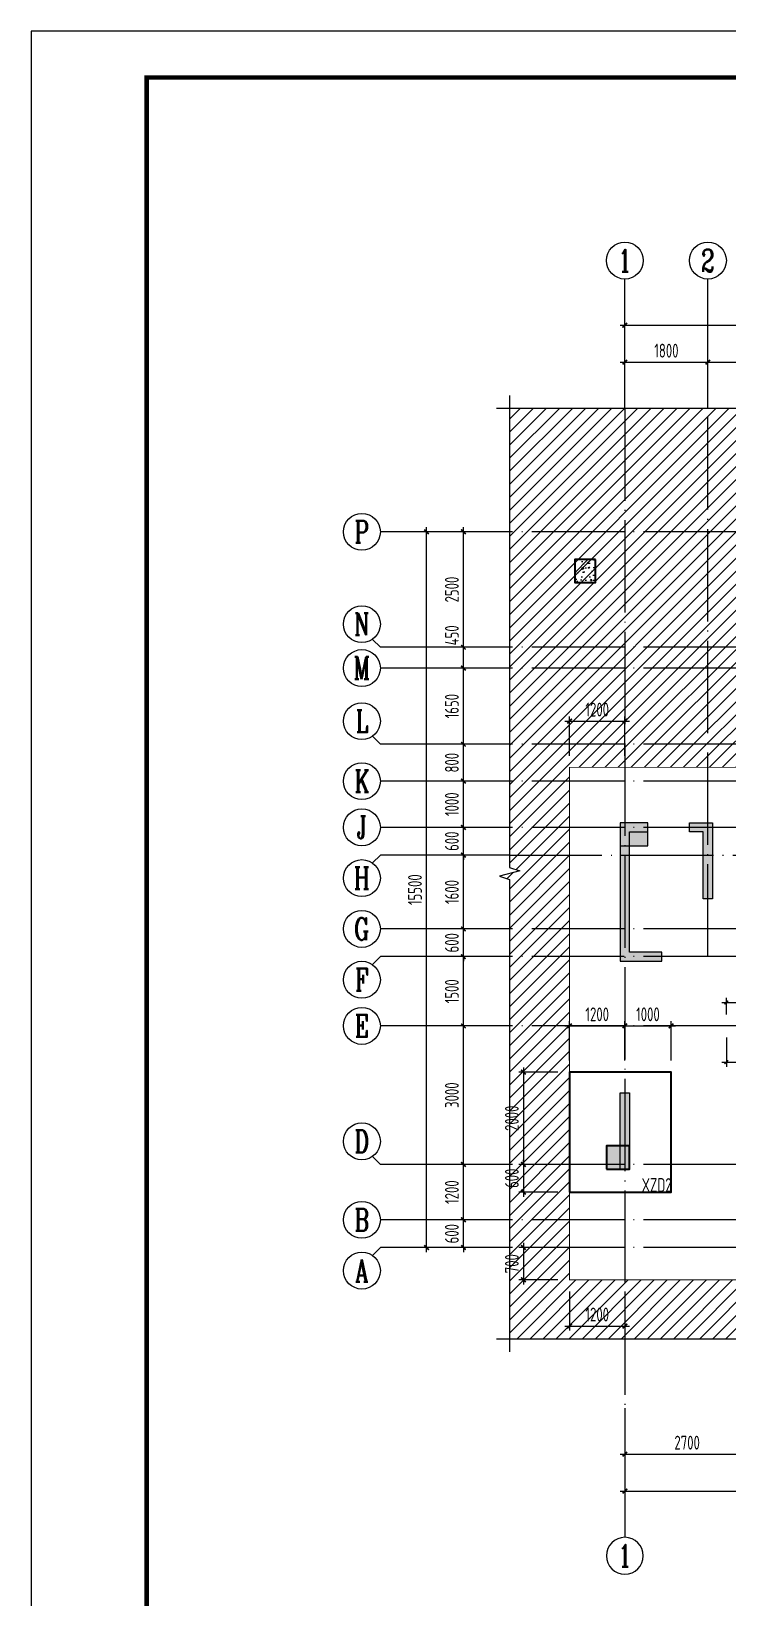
# Model space of a CAD drawing. Extents: x -1712635 to -854203, y -534641 to -21985.
# Drawn here: x -1475553 to -1460456, y -94914 to -60993 of the extents above; entities that cross this region are included whole.
import ezdxf
from ezdxf.enums import TextEntityAlignment as Align

# ---------------------------------------------------------------- set-up
doc = ezdxf.new("R2010")
doc.units = 0
doc.header["$LTSCALE"] = 1000
doc.linetypes.add('DOTE', pattern=[2.42, 2, -0.2, 0.02, -0.2])
doc.layers.get('0').update_dxf_attribs({"linetype": 'CONTINUOUS'})
doc.layers.get('Defpoints').update_dxf_attribs({"linetype": 'CONTINUOUS'})
for name, color, linetype in [('-TK', 7, 'CONTINUOUS'), ('A-AXIS', 1, 'CONTINUOUS'), ('A-DOTE', 10, 'DOTE'), ('AXIS_NUM', 7, 'CONTINUOUS'), ('S-B板填充', 251, 'CONTINUOUS'), ('S-C承台实线', 2, 'CONTINUOUS'), ('S-C承台编号', 6, 'CONTINUOUS'), ('S-J基础底板', 5, 'CONTINUOUS'), ('S-J基础底板标注', 3, 'CONTINUOUS'), ('S-Q墙填充', 252, 'CONTINUOUS'), ('S-Q墙实线', 6, 'CONTINUOUS'), ('S-X详图填充', 252, 'CONTINUOUS'), ('S-Y一般标注', 3, 'CONTINUOUS'), ('S-Z柱实线', 6, 'CONTINUOUS'), ('THIN', 7, 'CONTINUOUS')]:
    doc.layers.add(name, color=color, linetype=linetype)
doc.layers.add('底图$0$砼柱', color=2, linetype='CONTINUOUS', lineweight=35)
doc.styles.add('TSSD_Axis', font='complex.shx', dxfattribs={"width": 0.7, "bigfont": 'hztxt.shx'})
doc.styles.add('TSSD_DIMENSION', font='Tssdeng.shx', dxfattribs={"width": 0.7, "bigfont": 'tssdchn.shx'})
doc.styles.add('TSSD_REIN', font='tssdeng.shx', dxfattribs={"width": 0.7, "height": 300, "bigfont": 'tssdchn.shx'})
doc.dimstyles.new('TSSD_100_100', dxfattribs={"dimtxt": 300, "dimasz": 100, "dimexe": 100, "dimexo": 250, "dimgap": 100, "dimtad": 1, "dimdec": 0, "dimzin": 0, "dimdsep": 46, "dimtxsty": 'TSSD_DIMENSION', "dimblk": 'ARCHTICK', "dimcen": 0, "dimdle": 100, "dimclrt": 7, "dimadec": 0, "dimazin": 0, "dimtfac": 1, "dimtdec": 0, "dimtix": 1, "dimtmove": 2, "dimatfit": 3, "dimldrblk": 'ARCHTICK', "dimfxl": 0, "dimtolj": 1, "dimtzin": 0, "dimarcsym": 0})
doc.dimstyles.new('TSSD_100_100$0', dxfattribs={"dimtxt": 300, "dimasz": 80, "dimexe": 100, "dimexo": 250, "dimgap": 100, "dimtad": 1, "dimdec": 0, "dimzin": 0, "dimdsep": 46, "dimtxsty": 'TSSD_DIMENSION', "dimblk": 'ARCHTICK', "dimcen": 0, "dimdle": 100, "dimclrd": 3, "dimclre": 3, "dimclrt": 7, "dimadec": 0, "dimazin": 0, "dimtfac": 1, "dimtdec": 0, "dimtix": 1, "dimtmove": 2, "dimatfit": 3, "dimldrblk": 'ARCHTICK', "dimfxl": 0, "dimtolj": 1, "dimtzin": 0, "dimarcsym": 0})

# ---------------------------------------------------------------- blocks, each defined once
blk = doc.blocks.new('A1')
blk.add_lwpolyline([(0, 59400), (0, 0), (84100, 0), (84100, 59400)], close=True)
at = {"const_width": 100}
blk.add_lwpolyline([(2500, 58400), (2500, 1000), (83100, 1000), (83100, 58400)], close=True, dxfattribs=at)
blk = doc.blocks.new('_ArchTick')
at = {"color": 0, "const_width": 0.35}
blk.add_lwpolyline([(-0.5, -0.5), (0.5, 0.5)], dxfattribs=at)
blk = doc.blocks.new('*D826')
at = {"layer": 'Defpoints', "color": 0}
for p in [(-1462685, -75931), (-1463885, -76931), (-1462685, -76931)]:
    blk.add_point(p, dxfattribs=at)
at = {"layer": 'S-Y一般标注', "color": 0, "lineweight": -2}
for p, q in [((-1463985, -75931), (-1462585, -75931)), ((-1463885, -76681), (-1463885, -75831)), ((-1462685, -76681), (-1462685, -75831))]:
    blk.add_line(p, q, dxfattribs=at)
at = {"layer": 'S-Y一般标注', "color": 0, "lineweight": -2, "xscale": 100, "yscale": 100, "zscale": 100, "rotation": 180}
blk.add_blockref('_ArchTick', (-1463885, -75931), dxfattribs=at)
at = {"layer": 'S-Y一般标注', "color": 0, "lineweight": -2, "xscale": 100, "yscale": 100, "zscale": 100}
blk.add_blockref('_ArchTick', (-1462685, -75931), dxfattribs=at)
at = {"layer": 'S-Y一般标注', "color": 7, "insert": (-1463285, -75681), "char_height": 300, "attachment_point": 5, "style": 'TSSD_DIMENSION'}
blk.add_mtext('\\A1;1200', dxfattribs=at)
blk = doc.blocks.new('ts_axno')
at = {"color": 0, "linetype": 'ByBlock', "lineweight": -2}
blk.add_circle((0, 0), 0.5, dxfattribs=at)
at = {"color": 0, "linetype": 'ByBlock', "lineweight": -2, "style": 'TSSD_Axis', "width": 0.7}
blk.add_attdef('A', text='', height=0.6, dxfattribs=at).set_placement((0, 0), align=Align.MIDDLE_CENTER)
blk = doc.blocks.new('*D839')
at = {"layer": 'Defpoints', "color": 0}
for p in [(7900, 26248), (6100, 25248), (7900, 25248)]:
    blk.add_point(p, dxfattribs=at)
at = {"layer": 'S-Y一般标注', "color": 0, "lineweight": -2}
for p, q in [((6000, 26248), (8000, 26248)), ((6100, 25498), (6100, 26348)), ((7900, 25498), (7900, 26348))]:
    blk.add_line(p, q, dxfattribs=at)
at = {"layer": 'S-Y一般标注', "color": 0, "lineweight": -2, "xscale": 100, "yscale": 100, "zscale": 100, "rotation": 180}
blk.add_blockref('_ArchTick', (6100, 26248), dxfattribs=at)
at = {"layer": 'S-Y一般标注', "color": 0, "lineweight": -2, "xscale": 100, "yscale": 100, "zscale": 100}
blk.add_blockref('_ArchTick', (7900, 26248), dxfattribs=at)
at = {"layer": 'S-Y一般标注', "color": 7, "insert": (7000, 26498), "char_height": 300, "attachment_point": 5, "style": 'TSSD_DIMENSION'}
blk.add_mtext('\\A1;1800', dxfattribs=at)
blk = doc.blocks.new('*D840')
at = {"layer": 'Defpoints', "color": 0}
for p in [(10800, 26248), (7900, 25248), (10800, 25248)]:
    blk.add_point(p, dxfattribs=at)
at = {"layer": 'S-Y一般标注', "color": 0, "lineweight": -2}
for p, q in [((7800, 26248), (10900, 26248)), ((7900, 25498), (7900, 26348)), ((10800, 25498), (10800, 26348))]:
    blk.add_line(p, q, dxfattribs=at)
at = {"layer": 'S-Y一般标注', "color": 0, "lineweight": -2, "xscale": 100, "yscale": 100, "zscale": 100, "rotation": 180}
blk.add_blockref('_ArchTick', (7900, 26248), dxfattribs=at)
at = {"layer": 'S-Y一般标注', "color": 0, "lineweight": -2, "xscale": 100, "yscale": 100, "zscale": 100}
blk.add_blockref('_ArchTick', (10800, 26248), dxfattribs=at)
at = {"layer": 'S-Y一般标注', "color": 7, "insert": (9350, 26498), "char_height": 300, "attachment_point": 5, "style": 'TSSD_DIMENSION'}
blk.add_mtext('\\A1;2900', dxfattribs=at)
blk = doc.blocks.new('*D861')
at = {"layer": 'Defpoints', "color": 0}
for p in [(56100, 27048), (6100, 25248), (56100, 25248)]:
    blk.add_point(p, dxfattribs=at)
at = {"layer": 'S-Y一般标注', "color": 0, "lineweight": -2}
for p, q in [((6100, 25498), (6100, 27148)), ((56100, 25498), (56100, 27148)), ((6000, 27048), (56200, 27048))]:
    blk.add_line(p, q, dxfattribs=at)
at = {"layer": 'S-Y一般标注', "color": 0, "lineweight": -2, "xscale": 100, "yscale": 100, "zscale": 100, "rotation": 180}
blk.add_blockref('_ArchTick', (6100, 27048), dxfattribs=at)
at = {"layer": 'S-Y一般标注', "color": 0, "lineweight": -2, "xscale": 100, "yscale": 100, "zscale": 100}
blk.add_blockref('_ArchTick', (56100, 27048), dxfattribs=at)
at = {"layer": 'S-Y一般标注', "color": 7, "insert": (31100, 27298), "char_height": 300, "attachment_point": 5, "style": 'TSSD_DIMENSION'}
blk.add_mtext('\\A1;50000', dxfattribs=at)
blk = doc.blocks.new('*D862')
at = {"layer": 'Defpoints', "color": 0}
for p in [(2600, 7675), (3600, 7675), (3600, 7075)]:
    blk.add_point(p, dxfattribs=at)
at = {"layer": 'S-Y一般标注', "color": 0, "lineweight": -2}
for p, q in [((3350, 7675), (2500, 7675)), ((2600, 7675), (2600, 7775)), ((2600, 7075), (2600, 7675)), ((3350, 7075), (2500, 7075)), ((2600, 7075), (2600, 6975))]:
    blk.add_line(p, q, dxfattribs=at)
at = {"layer": 'S-Y一般标注', "color": 0, "lineweight": -2, "xscale": 100, "yscale": 100, "zscale": 100}
for p, rotation in [((2600, 7675), 270), ((2600, 7075), 90)]:
    blk.add_blockref('_ArchTick', p, dxfattribs=dict(at, rotation=rotation))
at = {"layer": 'S-Y一般标注', "color": 7, "insert": (2350, 7375), "char_height": 300, "attachment_point": 5, "rotation": 90, "style": 'TSSD_DIMENSION'}
blk.add_mtext('\\A1;600', dxfattribs=at)
blk = doc.blocks.new('*D863')
at = {"layer": 'Defpoints', "color": 0}
for p in [(2600, 13375), (3600, 13375), (3600, 11875)]:
    blk.add_point(p, dxfattribs=at)
at = {"layer": 'S-Y一般标注', "color": 0, "lineweight": -2}
for p, q in [((3350, 13375), (2500, 13375)), ((2600, 11775), (2600, 13475)), ((3350, 11875), (2500, 11875))]:
    blk.add_line(p, q, dxfattribs=at)
at = {"layer": 'S-Y一般标注', "color": 0, "lineweight": -2, "xscale": 100, "yscale": 100, "zscale": 100}
for p, rotation in [((2600, 13375), 90), ((2600, 11875), 270)]:
    blk.add_blockref('_ArchTick', p, dxfattribs=dict(at, rotation=rotation))
at = {"layer": 'S-Y一般标注', "color": 7, "insert": (2350, 12625), "char_height": 300, "attachment_point": 5, "rotation": 90, "style": 'TSSD_DIMENSION'}
blk.add_mtext('\\A1;1500', dxfattribs=at)
blk = doc.blocks.new('*D864')
at = {"layer": 'Defpoints', "color": 0}
for p in [(2600, 13975), (3600, 13975), (3600, 13375)]:
    blk.add_point(p, dxfattribs=at)
at = {"layer": 'S-Y一般标注', "color": 0, "lineweight": -2}
for p, q in [((3350, 13975), (2500, 13975)), ((2600, 13975), (2600, 14075)), ((2600, 13375), (2600, 13975)), ((3350, 13375), (2500, 13375)), ((2600, 13375), (2600, 13275))]:
    blk.add_line(p, q, dxfattribs=at)
at = {"layer": 'S-Y一般标注', "color": 0, "lineweight": -2, "xscale": 100, "yscale": 100, "zscale": 100}
for p, rotation in [((2600, 13975), 270), ((2600, 13375), 90)]:
    blk.add_blockref('_ArchTick', p, dxfattribs=dict(at, rotation=rotation))
at = {"layer": 'S-Y一般标注', "color": 7, "insert": (2350, 13675), "char_height": 300, "attachment_point": 5, "rotation": 90, "style": 'TSSD_DIMENSION'}
blk.add_mtext('\\A1;600', dxfattribs=at)
blk = doc.blocks.new('*D865')
at = {"layer": 'Defpoints', "color": 0}
for p in [(2600, 15575), (3600, 15575), (3600, 13975)]:
    blk.add_point(p, dxfattribs=at)
at = {"layer": 'S-Y一般标注', "color": 0, "lineweight": -2}
for p, q in [((2600, 13875), (2600, 15675)), ((3350, 15575), (2500, 15575)), ((3350, 13975), (2500, 13975))]:
    blk.add_line(p, q, dxfattribs=at)
at = {"layer": 'S-Y一般标注', "color": 0, "lineweight": -2, "xscale": 100, "yscale": 100, "zscale": 100}
for p, rotation in [((2600, 15575), 90), ((2600, 13975), 270)]:
    blk.add_blockref('_ArchTick', p, dxfattribs=dict(at, rotation=rotation))
at = {"layer": 'S-Y一般标注', "color": 7, "insert": (2350, 14775), "char_height": 300, "attachment_point": 5, "rotation": 90, "style": 'TSSD_DIMENSION'}
blk.add_mtext('\\A1;1600', dxfattribs=at)
blk = doc.blocks.new('*D866')
at = {"layer": 'Defpoints', "color": 0}
for p in [(2600, 16175), (3600, 16175), (3600, 15575)]:
    blk.add_point(p, dxfattribs=at)
at = {"layer": 'S-Y一般标注', "color": 0, "lineweight": -2}
for p, q in [((3350, 16175), (2500, 16175)), ((2600, 16175), (2600, 16275)), ((2600, 15575), (2600, 16175)), ((3350, 15575), (2500, 15575)), ((2600, 15575), (2600, 15475))]:
    blk.add_line(p, q, dxfattribs=at)
at = {"layer": 'S-Y一般标注', "color": 0, "lineweight": -2, "xscale": 100, "yscale": 100, "zscale": 100}
for p, rotation in [((2600, 16175), 270), ((2600, 15575), 90)]:
    blk.add_blockref('_ArchTick', p, dxfattribs=dict(at, rotation=rotation))
at = {"layer": 'S-Y一般标注', "color": 7, "insert": (2350, 15875), "char_height": 300, "attachment_point": 5, "rotation": 90, "style": 'TSSD_DIMENSION'}
blk.add_mtext('\\A1;600', dxfattribs=at)
blk = doc.blocks.new('*D867')
at = {"layer": 'Defpoints', "color": 0}
for p in [(2600, 17175), (3600, 17175), (3600, 16175)]:
    blk.add_point(p, dxfattribs=at)
at = {"layer": 'S-Y一般标注', "color": 0, "lineweight": -2}
for p, q in [((3350, 17175), (2500, 17175)), ((2600, 16075), (2600, 17275)), ((3350, 16175), (2500, 16175))]:
    blk.add_line(p, q, dxfattribs=at)
at = {"layer": 'S-Y一般标注', "color": 0, "lineweight": -2, "xscale": 100, "yscale": 100, "zscale": 100}
for p, rotation in [((2600, 17175), 90), ((2600, 16175), 270)]:
    blk.add_blockref('_ArchTick', p, dxfattribs=dict(at, rotation=rotation))
at = {"layer": 'S-Y一般标注', "color": 7, "insert": (2350, 16675), "char_height": 300, "attachment_point": 5, "rotation": 90, "style": 'TSSD_DIMENSION'}
blk.add_mtext('\\A1;1000', dxfattribs=at)
blk = doc.blocks.new('*D868')
at = {"layer": 'Defpoints', "color": 0}
for p in [(1800, 22575), (3600, 22575), (3600, 7075)]:
    blk.add_point(p, dxfattribs=at)
at = {"layer": 'S-Y一般标注', "color": 0, "lineweight": -2}
for p, q in [((3350, 22575), (1700, 22575)), ((1800, 6975), (1800, 22675)), ((3350, 7075), (1700, 7075))]:
    blk.add_line(p, q, dxfattribs=at)
at = {"layer": 'S-Y一般标注', "color": 0, "lineweight": -2, "xscale": 100, "yscale": 100, "zscale": 100}
for p, rotation in [((1800, 22575), 90), ((1800, 7075), 270)]:
    blk.add_blockref('_ArchTick', p, dxfattribs=dict(at, rotation=rotation))
at = {"layer": 'S-Y一般标注', "color": 7, "insert": (1550, 14825), "char_height": 300, "attachment_point": 5, "rotation": 90, "style": 'TSSD_DIMENSION'}
blk.add_mtext('\\A1;15500', dxfattribs=at)
blk = doc.blocks.new('*D869')
at = {"layer": 'Defpoints', "color": 0}
for p in [(2600, 17975), (3600, 17975), (3600, 17175)]:
    blk.add_point(p, dxfattribs=at)
at = {"layer": 'S-Y一般标注', "color": 0, "lineweight": -2}
for p, q in [((2600, 17075), (2600, 18075)), ((3350, 17975), (2500, 17975)), ((3350, 17175), (2500, 17175))]:
    blk.add_line(p, q, dxfattribs=at)
at = {"layer": 'S-Y一般标注', "color": 0, "lineweight": -2, "xscale": 100, "yscale": 100, "zscale": 100}
for p, rotation in [((2600, 17975), 90), ((2600, 17175), 270)]:
    blk.add_blockref('_ArchTick', p, dxfattribs=dict(at, rotation=rotation))
at = {"layer": 'S-Y一般标注', "color": 7, "insert": (2350, 17575), "char_height": 300, "attachment_point": 5, "rotation": 90, "style": 'TSSD_DIMENSION'}
blk.add_mtext('\\A1;800', dxfattribs=at)
blk = doc.blocks.new('*D870')
at = {"layer": 'Defpoints', "color": 0}
for p in [(2600, 20075), (3600, 20075), (3600, 19625)]:
    blk.add_point(p, dxfattribs=at)
at = {"layer": 'S-Y一般标注', "color": 0, "lineweight": -2}
for p, q in [((3350, 20075), (2500, 20075)), ((2600, 19525), (2600, 20175)), ((3350, 19625), (2500, 19625))]:
    blk.add_line(p, q, dxfattribs=at)
at = {"layer": 'S-Y一般标注', "color": 0, "lineweight": -2, "xscale": 100, "yscale": 100, "zscale": 100}
for p, rotation in [((2600, 20075), 90), ((2600, 19625), 270)]:
    blk.add_blockref('_ArchTick', p, dxfattribs=dict(at, rotation=rotation))
at = {"layer": 'S-Y一般标注', "color": 7, "insert": (2350, 20333), "char_height": 300, "attachment_point": 5, "rotation": 90, "style": 'TSSD_DIMENSION'}
blk.add_mtext('\\A1;450', dxfattribs=at)
blk = doc.blocks.new('*D871')
at = {"layer": 'Defpoints', "color": 0}
for p in [(2600, 22575), (3600, 22575), (3600, 20075)]:
    blk.add_point(p, dxfattribs=at)
at = {"layer": 'S-Y一般标注', "color": 0, "lineweight": -2}
for p, q in [((3350, 22575), (2500, 22575)), ((2600, 19975), (2600, 22675)), ((3350, 20075), (2500, 20075))]:
    blk.add_line(p, q, dxfattribs=at)
at = {"layer": 'S-Y一般标注', "color": 0, "lineweight": -2, "xscale": 100, "yscale": 100, "zscale": 100}
for p, rotation in [((2600, 22575), 90), ((2600, 20075), 270)]:
    blk.add_blockref('_ArchTick', p, dxfattribs=dict(at, rotation=rotation))
at = {"layer": 'S-Y一般标注', "color": 7, "insert": (2350, 21325), "char_height": 300, "attachment_point": 5, "rotation": 90, "style": 'TSSD_DIMENSION'}
blk.add_mtext('\\A1;2500', dxfattribs=at)
blk = doc.blocks.new('*D872')
at = {"layer": 'Defpoints', "color": 0}
for p in [(2600, 8875), (3600, 8875), (3600, 7675)]:
    blk.add_point(p, dxfattribs=at)
at = {"layer": 'S-Y一般标注', "color": 0, "lineweight": -2}
for p, q in [((3350, 8875), (2500, 8875)), ((2600, 7575), (2600, 8975)), ((3350, 7675), (2500, 7675))]:
    blk.add_line(p, q, dxfattribs=at)
at = {"layer": 'S-Y一般标注', "color": 0, "lineweight": -2, "xscale": 100, "yscale": 100, "zscale": 100}
for p, rotation in [((2600, 8875), 90), ((2600, 7675), 270)]:
    blk.add_blockref('_ArchTick', p, dxfattribs=dict(at, rotation=rotation))
at = {"layer": 'S-Y一般标注', "color": 7, "insert": (2350, 8275), "char_height": 300, "attachment_point": 5, "rotation": 90, "style": 'TSSD_DIMENSION'}
blk.add_mtext('\\A1;1200', dxfattribs=at)
blk = doc.blocks.new('*D873')
at = {"layer": 'Defpoints', "color": 0}
for p in [(2600, 11875), (3600, 11875), (3600, 8875)]:
    blk.add_point(p, dxfattribs=at)
at = {"layer": 'S-Y一般标注', "color": 0, "lineweight": -2}
for p, q in [((3350, 11875), (2500, 11875)), ((2600, 8775), (2600, 11975)), ((3350, 8875), (2500, 8875))]:
    blk.add_line(p, q, dxfattribs=at)
at = {"layer": 'S-Y一般标注', "color": 0, "lineweight": -2, "xscale": 100, "yscale": 100, "zscale": 100}
for p, rotation in [((2600, 11875), 90), ((2600, 8875), 270)]:
    blk.add_blockref('_ArchTick', p, dxfattribs=dict(at, rotation=rotation))
at = {"layer": 'S-Y一般标注', "color": 7, "insert": (2350, 10375), "char_height": 300, "attachment_point": 5, "rotation": 90, "style": 'TSSD_DIMENSION'}
blk.add_mtext('\\A1;3000', dxfattribs=at)
blk = doc.blocks.new('*D890')
at = {"layer": 'Defpoints', "color": 0}
for p in [(6100, 3600), (56100, 3600), (56100, 1800)]:
    blk.add_point(p, dxfattribs=at)
at = {"layer": 'S-Y一般标注', "color": 0, "lineweight": -2}
for p, q in [((6100, 3350), (6100, 1700)), ((56100, 3350), (56100, 1700)), ((6000, 1800), (56200, 1800))]:
    blk.add_line(p, q, dxfattribs=at)
at = {"layer": 'S-Y一般标注', "color": 0, "lineweight": -2, "xscale": 100, "yscale": 100, "zscale": 100, "rotation": 180}
blk.add_blockref('_ArchTick', (6100, 1800), dxfattribs=at)
at = {"layer": 'S-Y一般标注', "color": 0, "lineweight": -2, "xscale": 100, "yscale": 100, "zscale": 100}
blk.add_blockref('_ArchTick', (56100, 1800), dxfattribs=at)
at = {"layer": 'S-Y一般标注', "color": 7, "insert": (31100, 2050), "char_height": 300, "attachment_point": 5, "style": 'TSSD_DIMENSION'}
blk.add_mtext('\\A1;50000', dxfattribs=at)
blk = doc.blocks.new('*D892')
at = {"layer": 'Defpoints', "color": 0}
for p in [(6100, 3600), (8800, 3600), (8800, 2600)]:
    blk.add_point(p, dxfattribs=at)
at = {"layer": 'S-Y一般标注', "color": 0, "lineweight": -2}
for p, q in [((6100, 3350), (6100, 2500)), ((8800, 3350), (8800, 2500)), ((6000, 2600), (8900, 2600))]:
    blk.add_line(p, q, dxfattribs=at)
at = {"layer": 'S-Y一般标注', "color": 0, "lineweight": -2, "xscale": 100, "yscale": 100, "zscale": 100, "rotation": 180}
blk.add_blockref('_ArchTick', (6100, 2600), dxfattribs=at)
at = {"layer": 'S-Y一般标注', "color": 0, "lineweight": -2, "xscale": 100, "yscale": 100, "zscale": 100}
blk.add_blockref('_ArchTick', (8800, 2600), dxfattribs=at)
at = {"layer": 'S-Y一般标注', "color": 7, "insert": (7450, 2850), "char_height": 300, "attachment_point": 5, "style": 'TSSD_DIMENSION'}
blk.add_mtext('\\A1;2700', dxfattribs=at)
blk = doc.blocks.new('*D908')
at = {"layer": 'Defpoints', "color": 0}
for p in [(2600, 19625), (3600, 19625), (3600, 17975)]:
    blk.add_point(p, dxfattribs=at)
at = {"layer": 'S-Y一般标注', "color": 0, "lineweight": -2}
for p, q in [((2600, 17875), (2600, 19725)), ((3350, 19625), (2500, 19625)), ((3350, 17975), (2500, 17975))]:
    blk.add_line(p, q, dxfattribs=at)
at = {"layer": 'S-Y一般标注', "color": 0, "lineweight": -2, "xscale": 100, "yscale": 100, "zscale": 100}
for p, rotation in [((2600, 19625), 90), ((2600, 17975), 270)]:
    blk.add_blockref('_ArchTick', p, dxfattribs=dict(at, rotation=rotation))
at = {"layer": 'S-Y一般标注', "color": 7, "insert": (2350, 18800), "char_height": 300, "attachment_point": 5, "rotation": 90, "style": 'TSSD_DIMENSION'}
blk.add_mtext('\\A1;1650', dxfattribs=at)
blk = doc.blocks.new('*D915')
at = {"layer": 'Defpoints', "color": 0}
for p in [(-1463885, -87331), (-1464885, -88031), (-1463885, -88031)]:
    blk.add_point(p, dxfattribs=at)
at = {"layer": 'S-Y一般标注', "color": 0, "lineweight": -2}
for p, q in [((-1464135, -87331), (-1464985, -87331)), ((-1464885, -87231), (-1464885, -88131)), ((-1464135, -88031), (-1464985, -88031))]:
    blk.add_line(p, q, dxfattribs=at)
at = {"layer": 'S-Y一般标注', "color": 0, "lineweight": -2, "xscale": 100, "yscale": 100, "zscale": 100}
for p, rotation in [((-1464885, -87331), 90), ((-1464885, -88031), 270)]:
    blk.add_blockref('_ArchTick', p, dxfattribs=dict(at, rotation=rotation))
at = {"layer": 'S-Y一般标注', "color": 7, "insert": (-1465135, -87681), "char_height": 300, "attachment_point": 5, "rotation": 90, "style": 'TSSD_DIMENSION'}
blk.add_mtext('\\A1;700', dxfattribs=at)
blk = doc.blocks.new('*D916')
at = {"layer": 'Defpoints', "color": 0}
for p in [(-1463885, -88031), (-1462685, -88031), (-1462685, -89031)]:
    blk.add_point(p, dxfattribs=at)
at = {"layer": 'S-Y一般标注', "color": 0, "lineweight": -2}
for p, q in [((-1463885, -88281), (-1463885, -89131)), ((-1462685, -88281), (-1462685, -89131)), ((-1463985, -89031), (-1462585, -89031))]:
    blk.add_line(p, q, dxfattribs=at)
at = {"layer": 'S-Y一般标注', "color": 0, "lineweight": -2, "xscale": 100, "yscale": 100, "zscale": 100, "rotation": 180}
blk.add_blockref('_ArchTick', (-1463885, -89031), dxfattribs=at)
at = {"layer": 'S-Y一般标注', "color": 0, "lineweight": -2, "xscale": 100, "yscale": 100, "zscale": 100}
blk.add_blockref('_ArchTick', (-1462685, -89031), dxfattribs=at)
at = {"layer": 'S-Y一般标注', "color": 7, "insert": (-1463285, -88781), "char_height": 300, "attachment_point": 5, "style": 'TSSD_DIMENSION'}
blk.add_mtext('\\A1;1200', dxfattribs=at)
blk = doc.blocks.new('*D919')
at = {"layer": 'Defpoints', "color": 0}
for p in [(-1462685, -82531), (-1463885, -83531), (-1462685, -83531)]:
    blk.add_point(p, dxfattribs=at)
at = {"layer": 'S-Y一般标注', "color": 0, "lineweight": -2}
for p, q in [((-1463985, -82531), (-1462585, -82531)), ((-1463885, -83281), (-1463885, -82431)), ((-1462685, -83281), (-1462685, -82431))]:
    blk.add_line(p, q, dxfattribs=at)
at = {"layer": 'S-Y一般标注', "color": 0, "lineweight": -2, "xscale": 100, "yscale": 100, "zscale": 100, "rotation": 180}
blk.add_blockref('_ArchTick', (-1463885, -82531), dxfattribs=at)
at = {"layer": 'S-Y一般标注', "color": 0, "lineweight": -2, "xscale": 100, "yscale": 100, "zscale": 100}
blk.add_blockref('_ArchTick', (-1462685, -82531), dxfattribs=at)
at = {"layer": 'S-Y一般标注', "color": 7, "insert": (-1463285, -82281), "char_height": 300, "attachment_point": 5, "style": 'TSSD_DIMENSION'}
blk.add_mtext('\\A1;1200', dxfattribs=at)
blk = doc.blocks.new('*D920')
at = {"layer": 'Defpoints', "color": 0}
for p in [(-1461685, -82531), (-1462685, -83531), (-1461685, -83531)]:
    blk.add_point(p, dxfattribs=at)
at = {"layer": 'S-Y一般标注', "color": 0, "lineweight": -2}
for p, q in [((-1462785, -82531), (-1461585, -82531)), ((-1462685, -83281), (-1462685, -82431)), ((-1461685, -83281), (-1461685, -82431))]:
    blk.add_line(p, q, dxfattribs=at)
at = {"layer": 'S-Y一般标注', "color": 0, "lineweight": -2, "xscale": 100, "yscale": 100, "zscale": 100, "rotation": 180}
blk.add_blockref('_ArchTick', (-1462685, -82531), dxfattribs=at)
at = {"layer": 'S-Y一般标注', "color": 0, "lineweight": -2, "xscale": 100, "yscale": 100, "zscale": 100}
blk.add_blockref('_ArchTick', (-1461685, -82531), dxfattribs=at)
at = {"layer": 'S-Y一般标注', "color": 7, "insert": (-1462185, -82281), "char_height": 300, "attachment_point": 5, "style": 'TSSD_DIMENSION'}
blk.add_mtext('\\A1;1000', dxfattribs=at)
blk = doc.blocks.new('*D927')
at = {"layer": 'Defpoints', "color": 0}
for p in [(-1463885, -85531), (-1464885, -86131), (-1463885, -86131)]:
    blk.add_point(p, dxfattribs=at)
at = {"layer": 'S-Y一般标注', "color": 0, "lineweight": -2}
for p, q in [((-1464885, -85531), (-1464885, -85431)), ((-1464135, -85531), (-1464985, -85531)), ((-1464885, -85531), (-1464885, -86131)), ((-1464135, -86131), (-1464985, -86131)), ((-1464885, -86131), (-1464885, -86231))]:
    blk.add_line(p, q, dxfattribs=at)
at = {"layer": 'S-Y一般标注', "color": 0, "lineweight": -2, "xscale": 100, "yscale": 100, "zscale": 100}
for p, rotation in [((-1464885, -85531), 270), ((-1464885, -86131), 90)]:
    blk.add_blockref('_ArchTick', p, dxfattribs=dict(at, rotation=rotation))
at = {"layer": 'S-Y一般标注', "color": 7, "insert": (-1465135, -85831), "char_height": 300, "attachment_point": 5, "rotation": 90, "style": 'TSSD_DIMENSION'}
blk.add_mtext('\\A1;600', dxfattribs=at)
blk = doc.blocks.new('*D928')
at = {"layer": 'Defpoints', "color": 0}
for p in [(-1463885, -83531), (-1464885, -85531), (-1463885, -85531)]:
    blk.add_point(p, dxfattribs=at)
at = {"layer": 'S-Y一般标注', "color": 0, "lineweight": -2}
for p, q in [((-1464885, -83431), (-1464885, -85631)), ((-1464135, -83531), (-1464985, -83531)), ((-1464135, -85531), (-1464985, -85531))]:
    blk.add_line(p, q, dxfattribs=at)
at = {"layer": 'S-Y一般标注', "color": 0, "lineweight": -2, "xscale": 100, "yscale": 100, "zscale": 100}
for p, rotation in [((-1464885, -83531), 90), ((-1464885, -85531), 270)]:
    blk.add_blockref('_ArchTick', p, dxfattribs=dict(at, rotation=rotation))
at = {"layer": 'S-Y一般标注', "color": 7, "insert": (-1465135, -84531), "char_height": 300, "attachment_point": 5, "rotation": 90, "style": 'TSSD_DIMENSION'}
blk.add_mtext('\\A1;2000', dxfattribs=at)
blk = doc.blocks.new('*D946')
at = {"layer": 'Defpoints', "color": 0, "ltscale": 0.5}
for p in [(-1454686, -82023), (-1460485, -82531), (-1454686, -82531)]:
    blk.add_point(p, dxfattribs=at)
at = {"layer": 'S-J基础底板标注', "color": 3, "lineweight": -2, "ltscale": 0.5}
for p, q in [((-1460585, -82023), (-1454586, -82023)), ((-1460485, -82281), (-1460485, -81923)), ((-1454686, -82281), (-1454686, -81923))]:
    blk.add_line(p, q, dxfattribs=at)
at = {"layer": 'S-J基础底板标注', "color": 3, "lineweight": -2, "ltscale": 0.5, "xscale": 80, "yscale": 80, "zscale": 80, "rotation": 180}
blk.add_blockref('_ArchTick', (-1460485, -82023), dxfattribs=at)
at = {"layer": 'S-J基础底板标注', "color": 3, "lineweight": -2, "ltscale": 0.5, "xscale": 80, "yscale": 80, "zscale": 80}
blk.add_blockref('_ArchTick', (-1454686, -82023), dxfattribs=at)
blk = doc.blocks.new('*D947')
at = {"layer": 'Defpoints', "color": 0}
for p in [(-1460485, -82531), (-1459185, -82531), (-1459185, -83315)]:
    blk.add_point(p, dxfattribs=at)
at = {"layer": 'S-J基础底板标注', "color": 3, "lineweight": -2}
for p, q in [((-1460485, -82781), (-1460485, -83415)), ((-1459185, -82781), (-1459185, -83415)), ((-1460585, -83315), (-1459085, -83315))]:
    blk.add_line(p, q, dxfattribs=at)
at = {"layer": 'S-J基础底板标注', "color": 3, "lineweight": -2, "xscale": 80, "yscale": 80, "zscale": 80}
for p, rotation in [((-1460485, -83315), 179.9990554927483), ((-1459185, -83315), 359.9990554927483)]:
    blk.add_blockref('_ArchTick', p, dxfattribs=dict(at, rotation=rotation))
at = {"layer": 'S-J基础底板标注', "color": 7, "insert": (-1459835, -83090), "char_height": 250, "attachment_point": 5, "rotation": 359.9991, "style": 'TSSD_DIMENSION'}
blk.add_mtext('\\A1;1300', dxfattribs=at)
blk = doc.blocks.new('20210826.00024259')
at = {"layer": 'A-AXIS'}
for p, q in [((6100, 25248.5), (6100, 28048.5)), ((7900, 25248.5), (7900, 28048.5)), ((3600, 22574.9), (800, 22574.9)), ((800, 20074.9), (628.4, 20246.5)), ((3600, 20074.9), (800, 20074.9)), ((3600, 19624.9), (800, 19624.9)), ((800, 17974.9), (628.4, 18146.5)), ((3600, 17974.9), (800, 17974.9)), ((3600, 17174.9), (800, 17174.9)), ((3600, 16174.9), (800, 16174.9)), ((800, 15575.2), (628.4, 15403.6)), ((3600, 15575.2), (800, 15575.2)), ((3600, 13974.9), (800, 13974.9)), ((800, 13374.9), (628.4, 13203.3)), ((3600, 13374.9), (800, 13374.9)), ((3600, 11874.9), (800, 11874.9)), ((800, 8874.9), (628.4, 9046.5)), ((3600, 8874.9), (800, 8874.9)), ((3600, 7674.9), (800, 7674.9)), ((800, 7074.9), (628.4, 6903.3)), ((3600, 7074.9), (800, 7074.9)), ((6100, 3600), (6100, 800))]:
    blk.add_line(p, q, dxfattribs=at)
at = {"layer": 'A-DOTE'}
for p, q in [((6100, 25248.5), (6100, 3600)), ((7900, 13374.9), (7900, 25248.5)), ((59323.9, 22574.9), (3600, 22574.9)), ((59323.9, 20074.9), (3600, 20074.9)), ((59323.9, 19624.9), (3600, 19624.9)), ((59323.9, 17974.9), (3600, 17974.9)), ((59323.9, 17174.9), (3600, 17174.9)), ((59323.9, 16174.9), (3600, 16174.9)), ((3600, 15575.2), (59323.9, 15575.2)), ((59323.9, 13974.9), (3600, 13974.9)), ((59323.9, 13374.9), (3600, 13374.9)), ((59323.9, 11874.9), (3600, 11874.9)), ((59323.9, 8874.9), (3600, 8874.9)), ((59323.9, 7674.9), (3600, 7674.9)), ((59323.9, 7074.9), (3600, 7074.9))]:
    blk.add_line(p, q, dxfattribs=at)
at = {"layer": 'A-AXIS'}
ref = blk.add_blockref('ts_axno', (6100, 28448.5), dxfattribs=dict(at, xscale=800, yscale=800, zscale=800))
ref.add_attrib('1', '1', dxfattribs={"layer": 'AXIS_NUM', "height": 480, "style": 'TSSD_Axis', "width": 0.7}).set_placement((6100, 28448.5), align=Align.MIDDLE_CENTER)
ref = blk.add_blockref('ts_axno', (7900, 28448.5), dxfattribs=dict(at, xscale=800, yscale=800, zscale=800))
ref.add_attrib('2', '2', dxfattribs={"layer": 'AXIS_NUM', "height": 480, "style": 'TSSD_Axis', "width": 0.7}).set_placement((7900, 28448.5), align=Align.MIDDLE_CENTER)
ref = blk.add_blockref('ts_axno', (400, 22574.9), dxfattribs=dict(at, xscale=800, yscale=800, zscale=800))
ref.add_attrib('G', 'P', dxfattribs={"layer": 'AXIS_NUM', "height": 480, "style": 'TSSD_Axis', "width": 0.7}).set_placement((400, 22574.9), align=Align.MIDDLE_CENTER)
ref = blk.add_blockref('ts_axno', (400, 20574.9), dxfattribs=dict(at, xscale=800, yscale=800, zscale=800))
ref.add_attrib('G', 'N', dxfattribs={"layer": 'AXIS_NUM', "height": 480, "style": 'TSSD_Axis', "width": 0.7}).set_placement((400, 20574.9), align=Align.MIDDLE_CENTER)
ref = blk.add_blockref('ts_axno', (400, 19624.9), dxfattribs=dict(at, xscale=800, yscale=800, zscale=800))
ref.add_attrib('G', 'M', dxfattribs={"layer": 'AXIS_NUM', "height": 480, "style": 'TSSD_Axis', "width": 0.7}).set_placement((400, 19624.9), align=Align.MIDDLE_CENTER)
ref = blk.add_blockref('ts_axno', (400, 18474.9), dxfattribs=dict(at, xscale=800, yscale=800, zscale=800))
ref.add_attrib('G', 'L', dxfattribs={"layer": 'AXIS_NUM', "height": 480, "style": 'TSSD_Axis', "width": 0.7}).set_placement((400, 18474.9), align=Align.MIDDLE_CENTER)
ref = blk.add_blockref('ts_axno', (400, 17174.9), dxfattribs=dict(at, xscale=800, yscale=800, zscale=800))
ref.add_attrib('G', 'K', dxfattribs={"layer": 'AXIS_NUM', "height": 480, "style": 'TSSD_Axis', "width": 0.7}).set_placement((400, 17174.9), align=Align.MIDDLE_CENTER)
ref = blk.add_blockref('ts_axno', (400, 16174.9), dxfattribs=dict(at, xscale=800, yscale=800, zscale=800))
ref.add_attrib('G', 'J', dxfattribs={"layer": 'AXIS_NUM', "height": 480, "style": 'TSSD_Axis', "width": 0.7}).set_placement((400, 16174.9), align=Align.MIDDLE_CENTER)
ref = blk.add_blockref('ts_axno', (400, 15075.2), dxfattribs=dict(at, xscale=800, yscale=800, zscale=800))
ref.add_attrib('C', 'H', dxfattribs={"layer": 'AXIS_NUM', "height": 480, "style": 'TSSD_Axis', "width": 0.7}).set_placement((400, 15075.2), align=Align.MIDDLE_CENTER)
ref = blk.add_blockref('ts_axno', (400, 13974.9), dxfattribs=dict(at, xscale=800, yscale=800, zscale=800))
ref.add_attrib('D', 'G', dxfattribs={"layer": 'AXIS_NUM', "height": 480, "style": 'TSSD_Axis', "width": 0.7}).set_placement((400, 13974.9), align=Align.MIDDLE_CENTER)
ref = blk.add_blockref('ts_axno', (400, 12874.9), dxfattribs=dict(at, xscale=800, yscale=800, zscale=800))
ref.add_attrib('C', 'F', dxfattribs={"layer": 'AXIS_NUM', "height": 480, "style": 'TSSD_Axis', "width": 0.7}).set_placement((400, 12874.9), align=Align.MIDDLE_CENTER)
ref = blk.add_blockref('ts_axno', (400, 11874.9), dxfattribs=dict(at, xscale=800, yscale=800, zscale=800))
ref.add_attrib('B', 'E', dxfattribs={"layer": 'AXIS_NUM', "height": 480, "style": 'TSSD_Axis', "width": 0.7}).set_placement((400, 11874.9), align=Align.MIDDLE_CENTER)
ref = blk.add_blockref('ts_axno', (400, 9374.9), dxfattribs=dict(at, xscale=800, yscale=800, zscale=800, rotation=180))
ref.add_attrib('C', 'D', dxfattribs={"layer": 'AXIS_NUM', "height": 480, "style": 'TSSD_Axis', "width": 0.7}).set_placement((400, 9374.9), align=Align.MIDDLE_CENTER)
ref = blk.add_blockref('ts_axno', (400, 7674.9), dxfattribs=dict(at, xscale=800, yscale=800, zscale=800))
ref.add_attrib('A', 'B', dxfattribs={"layer": 'AXIS_NUM', "height": 480, "style": 'TSSD_Axis', "width": 0.7}).set_placement((400, 7674.9), align=Align.MIDDLE_CENTER)
ref = blk.add_blockref('ts_axno', (400, 6574.9), dxfattribs=dict(at, xscale=800, yscale=800, zscale=800))
ref.add_attrib('F', 'A', dxfattribs={"layer": 'AXIS_NUM', "height": 480, "style": 'TSSD_Axis', "width": 0.7}).set_placement((400, 6574.9), align=Align.MIDDLE_CENTER)
ref = blk.add_blockref('ts_axno', (6100, 400), dxfattribs=dict(at, xscale=-800, yscale=800, zscale=800, rotation=180))
ref.add_attrib('1', '1', dxfattribs={"layer": 'AXIS_NUM', "height": 480, "style": 'TSSD_Axis', "width": 0.7}).set_placement((6100, 400), align=Align.MIDDLE_CENTER)
at = {"layer": 'S-Y一般标注'}
for base, p1, p2, picture, middle in [((56100, 27048.5), (6100, 25248.5), (56100, 25248.5), '*D861', (31100, 27298.5)), ((7900, 26248.5), (6100, 25248.5), (7900, 25248.5), '*D839', (7000, 26498.5)), ((10800, 26248.5), (7900, 25248.5), (10800, 25248.5), '*D840', (9350, 26498.5)), ((56100, 1800), (6100, 3600), (56100, 3600), '*D890', (31100, 2050)), ((8800, 2600), (6100, 3600), (8800, 3600), '*D892', (7450, 2850))]:
    dim = blk.add_linear_dim(base=base, p1=p1, p2=p2, dimstyle='TSSD_100_100', dxfattribs=at)
    dim.commit()
    dim.dimension.update_dxf_attribs({"geometry": picture, "text_midpoint": middle})
for base, p1, p2, picture, middle in [((1800, 22574.9), (3600, 7074.9), (3600, 22574.9), '*D868', (1550, 14824.9)), ((2600, 22574.9), (3600, 20074.9), (3600, 22574.9), '*D871', (2350, 21324.9)), ((2600, 19624.9), (3600, 17974.9), (3600, 19624.9), '*D908', (2350, 18799.9)), ((2600, 17974.9), (3600, 17174.9), (3600, 17974.9), '*D869', (2350, 17574.9)), ((2600, 17174.9), (3600, 16174.9), (3600, 17174.9), '*D867', (2350, 16674.9)), ((2600, 16174.9), (3600, 15575.2), (3600, 16174.9), '*D866', (2350, 15875.1)), ((2600, 15575.2), (3600, 13974.9), (3600, 15575.2), '*D865', (2350, 14775.1)), ((2600, 13974.9), (3600, 13374.9), (3600, 13974.9), '*D864', (2350, 13674.9)), ((2600, 13374.9), (3600, 11874.9), (3600, 13374.9), '*D863', (2350, 12624.9)), ((2600, 11874.9), (3600, 8874.9), (3600, 11874.9), '*D873', (2350, 10374.9)), ((2600, 8874.9), (3600, 7674.9), (3600, 8874.9), '*D872', (2350, 8274.9)), ((2600, 7674.9), (3600, 7074.9), (3600, 7674.9), '*D862', (2350, 7374.9))]:
    dim = blk.add_linear_dim(base=base, p1=p1, p2=p2, angle=90, dimstyle='TSSD_100_100', dxfattribs=at)
    dim.commit()
    dim.dimension.update_dxf_attribs({"geometry": picture, "text_midpoint": middle})
dim = blk.add_linear_dim(base=(2600, 20074.9), p1=(3600, 19624.9), p2=(3600, 20074.9), angle=90, dimstyle='TSSD_100_100', dxfattribs=at)
dim.commit()
dim.dimension.update_dxf_attribs({"geometry": '*D870', "text_midpoint": (2350, 20333), "dimtype": 160})

msp = doc.modelspace()

# ---------------------------------------------------------------- hatches: boundary and pattern name
at = {"layer": 'S-B板填充'}
h = msp.add_hatch(dxfattribs=at)
h.set_pattern_fill('METAL', color=252, scale=50, style=0)
h.set_pattern_definition([(45, (11910.14, -2264.35), (-141.421356, 141.421356), [])])
h.paths.add_polyline_path([(-1409461.71, -69157.92), (-1437193.67, -69157.92), (-1437263.67, -69377.92), (-1437383.67, -68937.92), (-1437453.67, -69157.92), (-1465185.62, -69157.92), (-1465185.62, -79102.13), (-1464965.62, -79172.13), (-1465405.62, -79292.13), (-1465185.62, -79362.13), (-1465185.62, -89306.35), (-1437453.67, -89306.35), (-1437383.67, -89086.35), (-1437263.67, -89526.35), (-1437193.67, -89306.35), (-1409461.71, -89306.35), (-1409461.71, -79362.13), (-1409681.71, -79292.13), (-1409241.71, -79172.13), (-1409461.71, -79102.13)])
h.paths.add_polyline_path([(-1455685.62, -76931.49), (-1455685.62, -75631.48), (-1449486.2, -75631.48), (-1449486.32, -73631.48), (-1445385.65, -73631.48), (-1445385.65, -71834.48), (-1435185.65, -71834.48), (-1435185.63, -75631.48), (-1419885.6, -75631.48), (-1419885.57, -73631.47), (-1410572.34, -73631.64), (-1410572.34, -88031.48), (-1463885.6, -88031.48), (-1463885.64, -76931.49)], flags=16)
at = {"layer": 'S-Q墙填充'}
h = msp.add_hatch(dxfattribs=at)
h.set_pattern_fill('ARMORED', color=252, scale=50, style=0)
h.set_pattern_definition([(50, (-1463686.16, -67681.7), (358.63, -31.376), [37.5, -412.5]), (355, (-1463686.16, -67681.7), (-69.376, 376.096), [30, -330]), (100.4514, (-1463656.27, -67684.33), (289.255, 344.72), [31.87, -350.57]), (46.184, (-1463686.16, -67581.7), (533.62, -82.76), [56.25, -618.75]), (96.636, (-1463641.7, -67588.6), (467.33, 487.06), [47.805, -525.856]), (351.184, (-1463686.16, -67581.7), (467.33, 487.06), [45, -495]), (21, (-1463636.16, -67606.7), (298.454, -201.31), [37.5, -412.5]), (326, (-1463636.16, -67606.7), (121.658, 362.575), [30, -330]), (71.4514, (-1463611.3, -67623.5), (420.111, 161.265), [31.87, -350.57]), (37.5, (-1463686.16, -67681.71), (6.08, 166.447), [0, -326, 0, -335, 0, -331.25]), (7.5, (-1463686.16, -67681.71), (131.535, 197.206), [0, -191, 0, -318.5, 0, -126.25]), (327.5, (-1463797.66, -67681.71), (266.9112, -11.2774), [0, -125, 0, -390, 0, -517.5]), (317.5, (-1463847.66, -67681.71), (291.593, 50.052), [0, -162.5, 0, -259, 0, -367.5]), (45, (-1463686.16, -67681.71), (-176.777, 176.777), [])])
h.paths.add_polyline_path([(-1463322.19, -72431.48), (-1463772.19, -72431.48), (-1463772.19, -72931.48), (-1463322.19, -72931.48)])
for points in [[(-1462585.46, -80931.48), (-1462585.46, -78331.48), (-1462185.46, -78331.48), (-1462185.46, -78131.48), (-1462785.46, -78131.48), (-1462785.46, -81131.48), (-1461885.46, -81131.48), (-1461885.46, -80931.48)], [(-1460785.46, -78131.48), (-1460785.46, -79781.48), (-1460985.46, -79781.48), (-1460985.46, -78331.48), (-1461285.46, -78331.48), (-1461285.46, -78131.48)], [(-1462585.46, -85631.48), (-1462785.46, -85631.48), (-1462785.46, -83981.48), (-1462585.46, -83981.48)]]:
    msp.add_hatch(color=256, dxfattribs=at).paths.add_polyline_path(points)
at = {"layer": 'S-X详图填充'}
h = msp.add_hatch(color=256, dxfattribs=at)
h.dxf.hatch_style = 1
h.paths.add_polyline_path([(-1462785.46, -78631.47), (-1462585.46, -78631.47), (-1462185.46, -78631.47), (-1462185.46, -78131.47), (-1462785.46, -78131.47)])
h = msp.add_hatch(color=256, dxfattribs=at)
h.dxf.hatch_style = 1
h.paths.add_polyline_path([(-1463085.46, -85631.48), (-1462585.46, -85631.48), (-1462585.46, -85131.48), (-1463085.46, -85131.48)])

# ---------------------------------------------------------------- linework, layer by layer
at = {"layer": 'S-C承台实线', "lineweight": 35}
msp.add_lwpolyline([(-1463885.44, -86131.48), (-1461685.44, -86131.48), (-1461685.45, -83531.48), (-1463885.45, -83531.48)], close=True, dxfattribs=at)
at = {"layer": 'S-J基础底板', "const_width": 20}
msp.add_lwpolyline([(-1463885.43, -88031.48), (-1410572.17, -88031.48), (-1410572.17, -73631.64), (-1419885.4, -73631.47), (-1419885.43, -75631.48), (-1435185.46, -75631.48), (-1435185.49, -71834.48), (-1445385.48, -71834.48), (-1445385.48, -73631.48), (-1449486.16, -73631.48), (-1449486.03, -75631.48), (-1455685.46, -75631.48), (-1455685.46, -76931.49), (-1463885.47, -76931.49)], close=True, dxfattribs=at)
at = {"layer": 'S-Q墙实线'}
for points in [[(-1462785.46, -78631.47), (-1462585.46, -78631.47), (-1462185.46, -78631.47), (-1462185.46, -78131.47), (-1462785.46, -78131.47), (-1462785.46, -78631.47)], [(-1462585.46, -80931.48), (-1462585.46, -78331.48), (-1462185.46, -78331.48), (-1462185.46, -78131.48), (-1462785.46, -78131.48), (-1462785.46, -81131.48), (-1461885.46, -81131.48), (-1461885.46, -80931.48)], [(-1460785.46, -78131.48), (-1460785.46, -79781.48), (-1460985.46, -79781.48), (-1460985.46, -78331.48), (-1461285.46, -78331.48), (-1461285.46, -78131.48)], [(-1462585.46, -85631.48), (-1462785.46, -85631.48), (-1462785.46, -83981.48), (-1462585.46, -83981.48)]]:
    msp.add_lwpolyline(points, close=True, dxfattribs=at)
at = {"layer": 'S-Z柱实线', "lineweight": 35}
for points in [[(-1463322.19, -72431.48), (-1463772.19, -72431.48), (-1463772.19, -72931.48), (-1463322.19, -72931.48)], [(-1463085.46, -85631.48), (-1462585.46, -85631.48), (-1462585.46, -85131.48), (-1463085.46, -85131.48)]]:
    msp.add_lwpolyline(points, close=True, dxfattribs=at)
at = {"layer": 'THIN'}
for points in [[(-1409181.55, -69157.92), (-1437193.5, -69157.92), (-1437263.5, -69377.92), (-1437383.5, -68937.92), (-1437453.5, -69157.92), (-1465465.46, -69157.92)], [(-1465185.46, -68877.92), (-1465185.46, -79102.13), (-1464965.46, -79172.13), (-1465405.46, -79292.13), (-1465185.46, -79362.13), (-1465185.46, -89586.35)], [(-1465185.46, -68877.92), (-1465185.46, -79102.13), (-1464965.46, -79172.13), (-1465405.46, -79292.13), (-1465185.46, -79362.13), (-1465185.46, -89586.35)], [(-1409767.19, -69157.92), (-1436736.32, -69157.92), (-1436806.32, -69377.92), (-1436926.32, -68937.92), (-1436996.32, -69157.92), (-1463965.46, -69157.92)], [(-1465465.46, -89306.35), (-1437453.5, -89306.35), (-1437383.5, -89086.35), (-1437263.5, -89526.35), (-1437193.5, -89306.35), (-1409181.55, -89306.35)]]:
    msp.add_lwpolyline(points, dxfattribs=at)
at = {"layer": '底图$0$砼柱', "color": 3, "lineweight": 35}
for points in [[(-1463322.19, -72431.47), (-1463772.19, -72431.47), (-1463772.19, -72931.47), (-1463322.19, -72931.47)], [(-1463085.46, -85631.47), (-1462585.46, -85631.47), (-1462585.46, -85131.47), (-1463085.46, -85131.47)]]:
    msp.add_lwpolyline(points, close=True, dxfattribs=at)

# ---------------------------------------------------------------- block references
at = {"layer": '-TK'}
msp.add_blockref('A1', (-1475552.53, -120392.79), dxfattribs=at)
at = {"layer": 'A-DOTE', "color": 2}
msp.add_blockref('20210826.00024259', (-1468785.46, -94406.39), dxfattribs=at)

# ---------------------------------------------------------------- texts
at = {"layer": 'S-C承台编号', "style": 'TSSD_REIN', "width": 0.7}
msp.add_text('XZD2', height=300, dxfattribs=at).set_placement((-1462320.54, -85828.09), align=Align.TOP_LEFT)

# ---------------------------------------------------------------- dimensions: what is measured, and where the dimension line sits
at = {"layer": 'S-J基础底板标注', "color": 2, "ltscale": 0.5}
dim = msp.add_aligned_dim(p1=(-1460484.99, -82531.47), p2=(-1454685.53, -82531.47), distance=508.22, text=' ', dimstyle='TSSD_100_100$0', dxfattribs=at)
dim.commit()
dim.dimension.update_dxf_attribs({"geometry": '*D946', "text_midpoint": (-1457585.26, -82023.25)})
at = {"layer": 'S-J基础底板标注'}
dim = msp.add_aligned_dim(p1=(-1460484.99, -82531.47), p2=(-1459185.46, -82531.49), distance=-783.83, dimstyle='TSSD_100_100$0', override={"dimtxt": 250}, dxfattribs=at)
dim.commit()
dim.dimension.update_dxf_attribs({"geometry": '*D947', "text_midpoint": (-1459835.23, -83090.31)})
at = {"layer": 'S-Y一般标注'}
for base, p1, p2, picture, middle in [((-1462685.5, -75931.49), (-1463885.47, -76931.49), (-1462685.5, -76931.49), '*D826', (-1463285.49, -75681.49)), ((-1462685.46, -82531.48), (-1463885.43, -83531.48), (-1462685.46, -83531.48), '*D919', (-1463285.44, -82281.48)), ((-1461685.44, -82531.48), (-1462685.46, -83531.48), (-1461685.44, -83531.48), '*D920', (-1462185.45, -82281.48)), ((-1462685.46, -89031.48), (-1463885.43, -88031.48), (-1462685.46, -88031.48), '*D916', (-1463285.44, -88781.48))]:
    dim = msp.add_linear_dim(base=base, p1=p1, p2=p2, dimstyle='TSSD_100_100', dxfattribs=at)
    dim.commit()
    dim.dimension.update_dxf_attribs({"geometry": picture, "text_midpoint": middle})
for base, p1, p2, picture, middle in [((-1464885.4, -85531.47), (-1463885.44, -83531.48), (-1463885.44, -85531.47), '*D928', (-1465135.4, -84531.48)), ((-1464885.4, -86131.48), (-1463885.44, -85531.47), (-1463885.44, -86131.48), '*D927', (-1465135.4, -85831.48)), ((-1464885.39, -88031.48), (-1463885.43, -87331.47), (-1463885.43, -88031.48), '*D915', (-1465135.39, -87681.48))]:
    dim = msp.add_linear_dim(base=base, p1=p1, p2=p2, angle=270, dimstyle='TSSD_100_100', dxfattribs=at)
    dim.commit()
    dim.dimension.update_dxf_attribs({"geometry": picture, "text_midpoint": middle})

doc.saveas('drawing.dxf')
